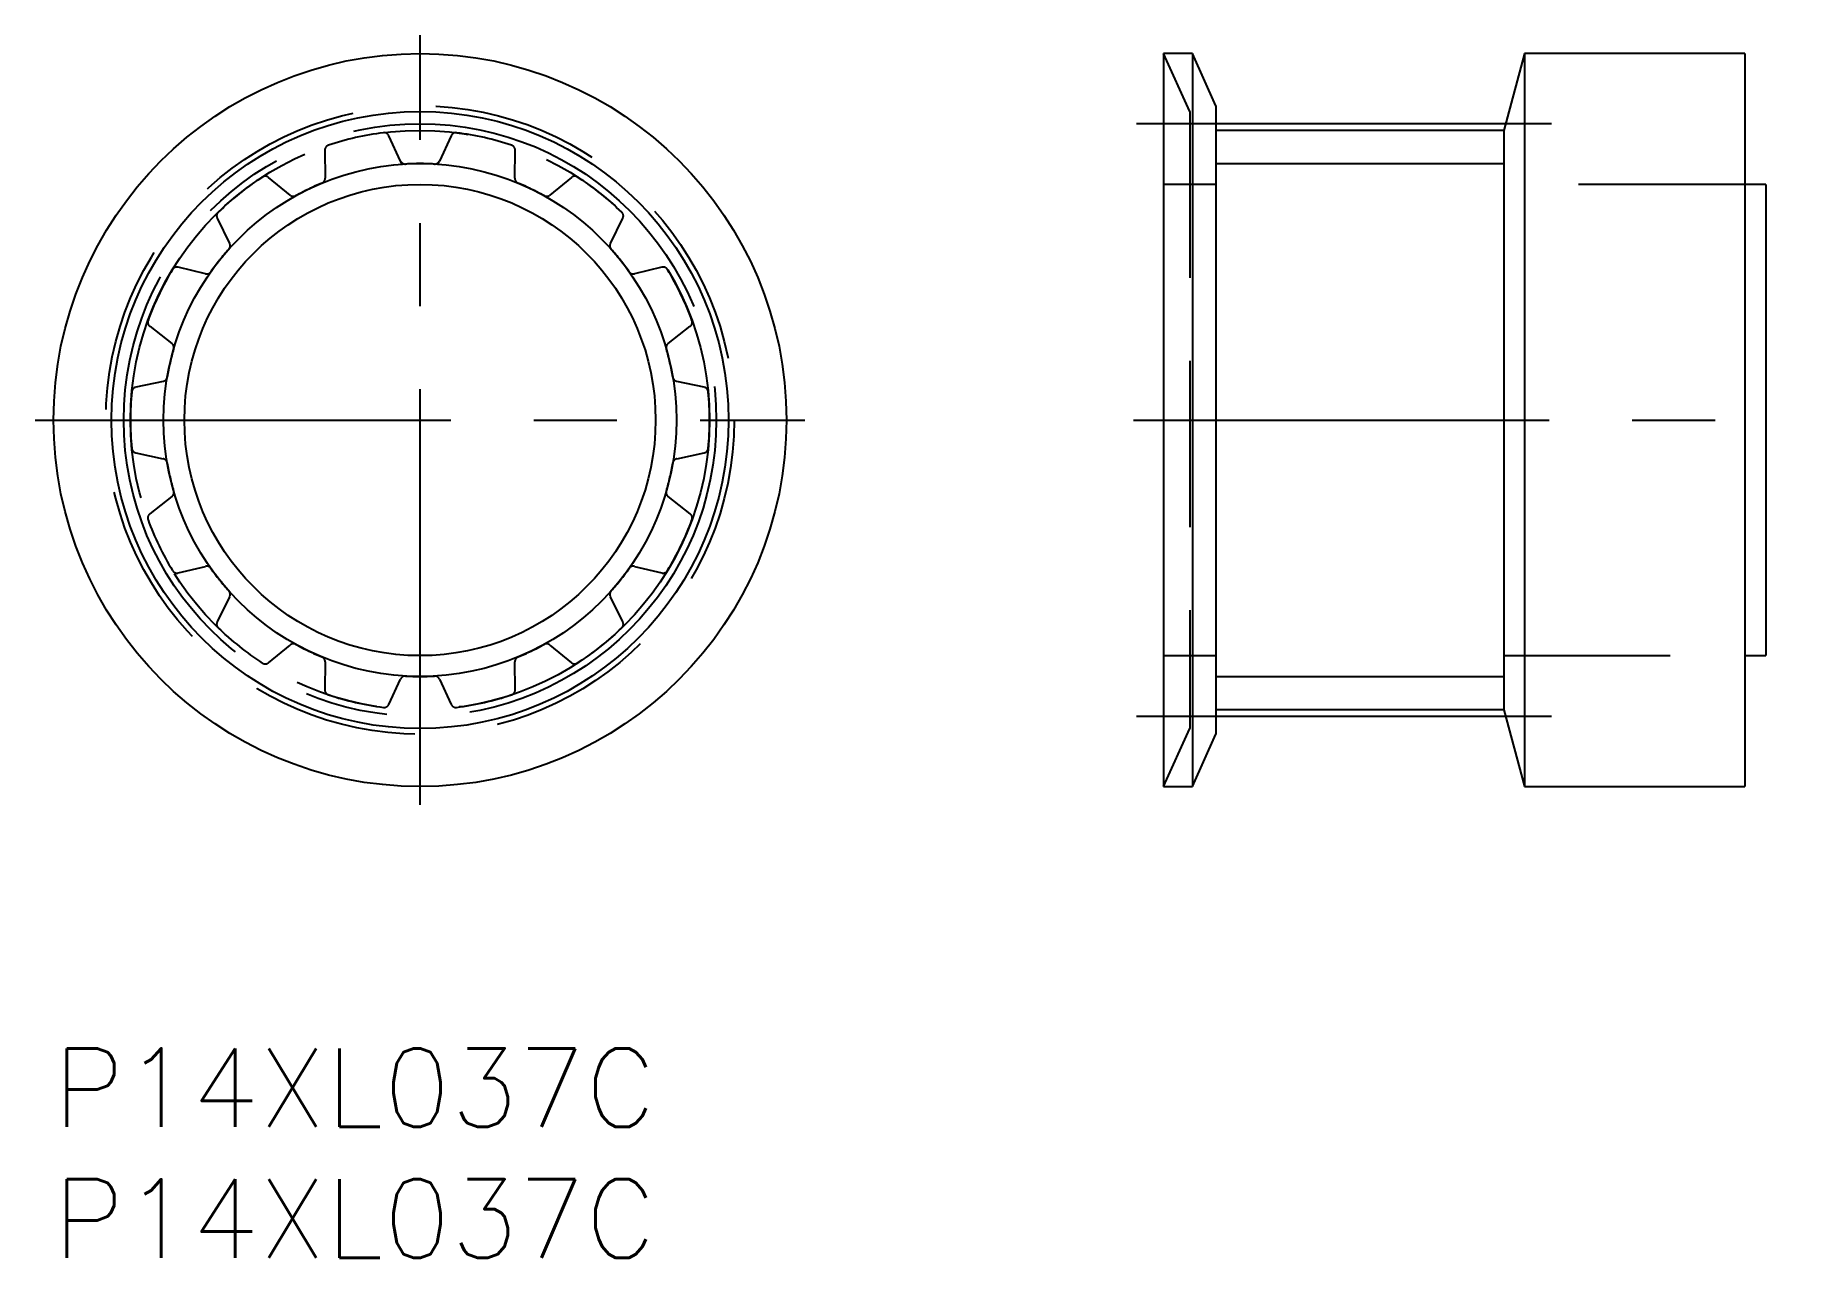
# Model space of a CAD drawing. Extents: x -0.7 to 66.6, y -8 to 38.7.
import ezdxf

# ---------------------------------------------------------------- set-up
doc = ezdxf.new("R2010")
doc.units = 0
doc.header["$LTSCALE"] = 0.5
for name, pattern in [('CENTER', [50.8, 31.75, -6.35, 6.35, -6.35]), ('DASHED', [19.05, 12.7, -6.35]), ('PHANTOM', [63.5, 31.75, -6.35, 6.35, -6.35, 6.35, -6.35])]:
    doc.linetypes.add(name, pattern=pattern)
for name, color, linetype in [('MSM_CENTER', 1, 'CENTER'), ('MSM_CONTINUOUS', 7, 'CONTINUOUS'), ('MSM_DASHED', 4, 'DASHED'), ('MSM_IMAGINARY', 6, 'PHANTOM'), ('MSM_NARROW', 5, 'CONTINUOUS'), ('MSM_PART_NUMBER', 7, 'CONTINUOUS')]:
    doc.layers.add(name, color=color, linetype=linetype)
doc.styles.get("Standard").update_dxf_attribs({"font": 'txt.shx', "height": 3, "bigfont": 'bigfont.shx'})

msp = doc.modelspace()

# ---------------------------------------------------------------- linework, layer by layer
at = {"layer": 'MSM_CENTER'}
for p, q in [((14, 9.3), (14, 38.7)), ((57.229, 35.32), (41.374, 35.32)), ((-0.7, 24), (28.7, 24)), ((41.258, 24), (66.558, 24)), ((57.229, 12.68), (41.374, 12.68))]:
    msp.add_line(p, q, dxfattribs=at)
msp.add_circle((14, 24), 11.32, dxfattribs=at)
at = {"layer": 'MSM_CONTINUOUS'}
for p, q in [((43.505, 38), (42.408, 38)), ((42.408, 38), (42.408, 10)), ((44.408, 36), (43.505, 38)), ((43.505, 38), (43.505, 10)), ((56.195, 38), (55.408, 35.065)), ((64.608, 38), (56.195, 38)), ((56.195, 38), (56.195, 10)), ((64.608, 38), (64.608, 10)), ((44.408, 36), (44.408, 12)), ((55.408, 35.065), (44.408, 35.065)), ((55.408, 35.065), (55.408, 12.935)), ((65.408, 33), (64.608, 33)), ((65.408, 33), (65.408, 15)), ((64.608, 15), (65.408, 15)), ((55.408, 12.935), (44.408, 12.935)), ((55.408, 12.935), (56.195, 10)), ((43.505, 10), (44.408, 12)), ((42.408, 10), (43.505, 10)), ((56.195, 10), (64.608, 10))]:
    msp.add_line(p, q, dxfattribs=at)
for radius in [14, 11.785, 9]:
    msp.add_circle((14, 24), radius, dxfattribs=at)
at = {"layer": 'MSM_DASHED'}
for p, q in [((43.408, 35.785), (42.408, 38)), ((43.408, 35.785), (43.408, 12.215)), ((10.363, 34.304), (10.376, 33.237)), ((13.257, 33.895), (12.806, 34.862)), ((15.194, 34.862), (14.743, 33.895)), ((17.624, 33.237), (17.637, 34.304)), ((9.038, 32.593), (8.212, 33.268)), ((19.788, 33.268), (18.962, 32.593)), ((44.408, 33), (42.408, 33)), ((64.608, 33), (55.408, 33)), ((64.608, 33), (55.408, 33)), ((6.252, 31.706), (6.727, 30.75)), ((21.273, 30.75), (21.748, 31.706)), ((5.801, 29.589), (4.763, 29.839)), ((23.237, 29.839), (22.199, 29.589)), ((3.676, 27.581), (4.519, 26.926)), ((23.481, 26.926), (24.324, 27.581)), ((4.188, 25.478), (3.145, 25.253)), ((24.855, 25.253), (23.812, 25.478)), ((3.145, 22.747), (4.188, 22.522)), ((23.812, 22.522), (24.855, 22.747)), ((4.519, 21.074), (3.676, 20.419)), ((24.324, 20.419), (23.481, 21.074)), ((4.763, 18.161), (5.801, 18.411)), ((22.199, 18.411), (23.237, 18.161)), ((6.727, 17.25), (6.252, 16.294)), ((21.748, 16.294), (21.273, 17.25)), ((8.212, 14.732), (9.038, 15.407)), ((18.962, 15.407), (19.788, 14.732)), ((42.408, 15), (44.408, 15)), ((55.408, 15), (64.608, 15)), ((55.408, 15), (64.608, 15)), ((10.376, 14.763), (10.363, 13.696)), ((17.637, 13.696), (17.624, 14.763)), ((12.806, 13.138), (13.257, 14.105)), ((14.743, 14.105), (15.194, 13.138)), ((42.408, 10), (43.408, 12.215))]:
    msp.add_line(p, q, dxfattribs=at)
msp.add_circle((14, 24), 12, dxfattribs=at)
for centre, radius, start, end in [((14, 24), 11.065, 97.27082, 108.44346), ((12.625, 34.778), 0.2, 25, 97.27082), ((15.375, 34.778), 0.2, 82.72918, 155), ((14, 24), 11.065, 71.55654, 82.72918), ((10.563, 34.307), 0.2, 108.44346, 180.71429), ((17.437, 34.307), 0.2, 359.28571, 71.55654), ((13.439, 33.979), 0.2, 205, 273.21995), ((14, 24), 9.795, 86.78005, 93.21995), ((14.561, 33.979), 0.2, 266.78005, 335), ((14, 24), 11.065, 122.98511, 134.15775), ((8.085, 33.114), 0.2, 50.71429, 122.98511), ((14, 24), 9.795, 112.49434, 118.93424), ((10.176, 33.235), 0.2, 292.49434, 0.71429), ((17.824, 33.235), 0.2, 179.28571, 247.50567), ((14, 24), 9.795, 61.06576, 67.50566), ((19.915, 33.114), 0.2, 57.01489, 129.28571), ((14, 24), 11.065, 45.84225, 57.01489), ((9.164, 32.747), 0.2, 230.71429, 298.93424), ((18.836, 32.747), 0.2, 241.06576, 309.28571), ((6.431, 31.795), 0.2, 134.15776, 206.42857), ((21.569, 31.795), 0.2, 333.57143, 45.84225), ((14, 24), 9.795, 138.20862, 144.64852), ((6.548, 30.661), 0.2, 318.20862, 26.42857), ((21.452, 30.661), 0.2, 153.57143, 221.79138), ((14, 24), 9.795, 35.35148, 41.79138), ((14, 24), 11.065, 148.69939, 159.87204), ((4.716, 29.645), 0.2, 76.42857, 148.69939), ((5.848, 29.783), 0.2, 256.42857, 324.64853), ((22.152, 29.783), 0.2, 215.35148, 283.57143), ((23.284, 29.645), 0.2, 31.30061, 103.57143), ((14, 24), 11.065, 20.12796, 31.30061), ((3.799, 27.739), 0.2, 159.87204, 232.14286), ((24.201, 27.739), 0.2, 307.85714, 20.12796), ((4.396, 26.768), 0.2, 343.92291, 52.14286), ((23.604, 26.768), 0.2, 127.85714, 196.0771), ((14, 24), 9.795, 163.92291, 170.36281), ((14, 24), 9.795, 9.63719, 16.07709), ((4.146, 25.673), 0.2, 282.14286, 350.36281), ((23.854, 25.673), 0.2, 189.63719, 257.85714), ((14, 24), 11.065, 174.41368, 185.58632), ((3.187, 25.058), 0.2, 102.14286, 174.41368), ((24.813, 25.058), 0.2, 5.58632, 77.85714), ((14, 24), 11.065, 354.41368, 5.58632), ((3.187, 22.942), 0.2, 185.58633, 257.85714), ((24.813, 22.942), 0.2, 282.14286, 354.41368), ((4.146, 22.327), 0.2, 9.63719, 77.85714), ((14, 24), 9.795, 189.63719, 196.07709), ((14, 24), 9.795, 343.92291, 350.36281), ((23.854, 22.327), 0.2, 102.14286, 170.36281), ((4.396, 21.232), 0.2, 307.85714, 16.0771), ((23.604, 21.232), 0.2, 163.92291, 232.14286), ((3.799, 20.261), 0.2, 127.85714, 200.12796), ((14, 24), 11.065, 200.12796, 211.30061), ((14, 24), 11.065, 328.69939, 339.87204), ((24.201, 20.261), 0.2, 339.87204, 52.14286), ((4.716, 18.355), 0.2, 211.30061, 283.57143), ((5.848, 18.217), 0.2, 35.35148, 103.57143), ((14, 24), 9.795, 215.35148, 221.79138), ((14, 24), 9.795, 318.20862, 324.64852), ((22.152, 18.217), 0.2, 76.42857, 144.64853), ((23.284, 18.355), 0.2, 256.42857, 328.69939), ((6.548, 17.339), 0.2, 333.57143, 41.79138), ((21.452, 17.339), 0.2, 138.20862, 206.42857), ((6.431, 16.205), 0.2, 153.57143, 225.84225), ((21.569, 16.205), 0.2, 314.15775, 26.42857), ((14, 24), 11.065, 225.84225, 237.01489), ((14, 24), 11.065, 302.98511, 314.15775), ((9.164, 15.253), 0.2, 61.06576, 129.28571), ((14, 24), 9.795, 241.06576, 247.50566), ((10.176, 14.765), 0.2, 359.28571, 67.50567), ((17.824, 14.765), 0.2, 112.49434, 180.71429), ((14, 24), 9.795, 292.49434, 298.93424), ((18.836, 15.253), 0.2, 50.71429, 118.93424), ((8.085, 14.886), 0.2, 237.01489, 309.28571), ((13.439, 14.021), 0.2, 86.78005, 155), ((14, 24), 9.795, 266.78005, 273.21995), ((14.561, 14.021), 0.2, 25, 93.21995), ((19.915, 14.886), 0.2, 230.71429, 302.98511), ((10.563, 13.693), 0.2, 179.28571, 251.55654), ((14, 24), 11.065, 251.55654, 262.72918), ((14, 24), 11.065, 277.27082, 288.44346), ((17.437, 13.693), 0.2, 288.44346, 0.71429), ((12.625, 13.222), 0.2, 262.72918, 335), ((15.375, 13.222), 0.2, 205, 277.27082)]:
    msp.add_arc(centre, radius, start, end, dxfattribs=at)
at = {"layer": 'MSM_IMAGINARY'}
msp.add_circle((14, 24), 11.065, dxfattribs=at)
at = {"layer": 'MSM_NARROW'}
for p, q in [((13.315, 33.771), (13.257, 33.895)), ((14.685, 33.771), (14.743, 33.895)), ((44.408, 33.795), (55.408, 33.795)), ((44.408, 14.205), (55.408, 14.205))]:
    msp.add_line(p, q, dxfattribs=at)
msp.add_circle((14, 24), 9.795, dxfattribs=at)

# ---------------------------------------------------------------- texts
at = {"layer": 'MSM_PART_NUMBER'}
for p in [(0, -3), (0, -8)]:
    msp.add_text('P14XL037C', height=3, dxfattribs=at).set_placement(p)

doc.saveas('drawing.dxf')
